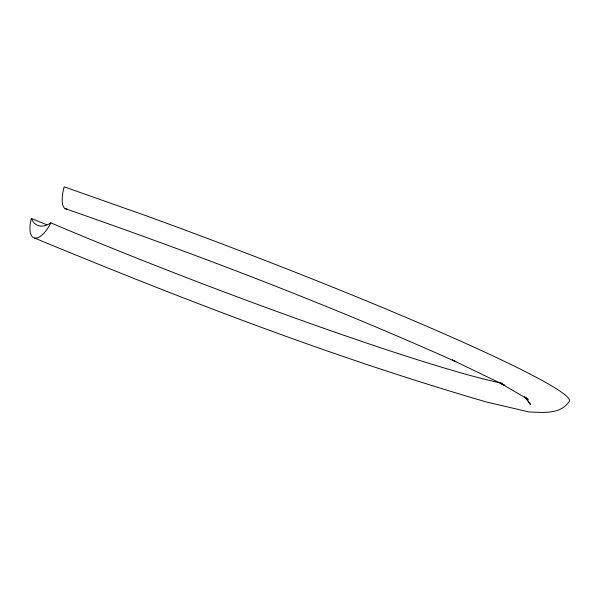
<?xml version="1.0" encoding="UTF-8"?>
<svg xmlns="http://www.w3.org/2000/svg" width="599" height="599" viewBox="0 0 599 599"><rect width="100%" height="100%" fill="white"/><g stroke="black" fill="none" stroke-linecap="round" stroke-linejoin="round"><path stroke-width="0.9" d="M65.111 208.602C197.273 254.59 328.17 304.524 455.914 361.729L452.312 359.977L504.455 385.172L500.105 383.053L528.221 399.406L525.458 397.159M67.013 209.029A25.023 8.865 -70.6 0 1 64.19 186.836L145.145 215.4A376.097 23.616 20.8 0 1 569.05 401.757C560.02 414.74 542.709 412.404 528.999 411.947L486.867 402.101C332.715 357.363 182.732 299.358 34.517 238.043A25.023 10.235 -67.6 0 1 31.358 218.425L46.849 224.812M524.477 396.65L530.512 404.43L526.334 398.447M502.419 383.3A327.294 20.553 20.8 0 1 50.885 222.88A55.437 22.68 -67.6 0 1 31.358 218.425M50.885 222.88A25.023 10.235 -67.6 0 1 34.517 238.043"/></g></svg>
